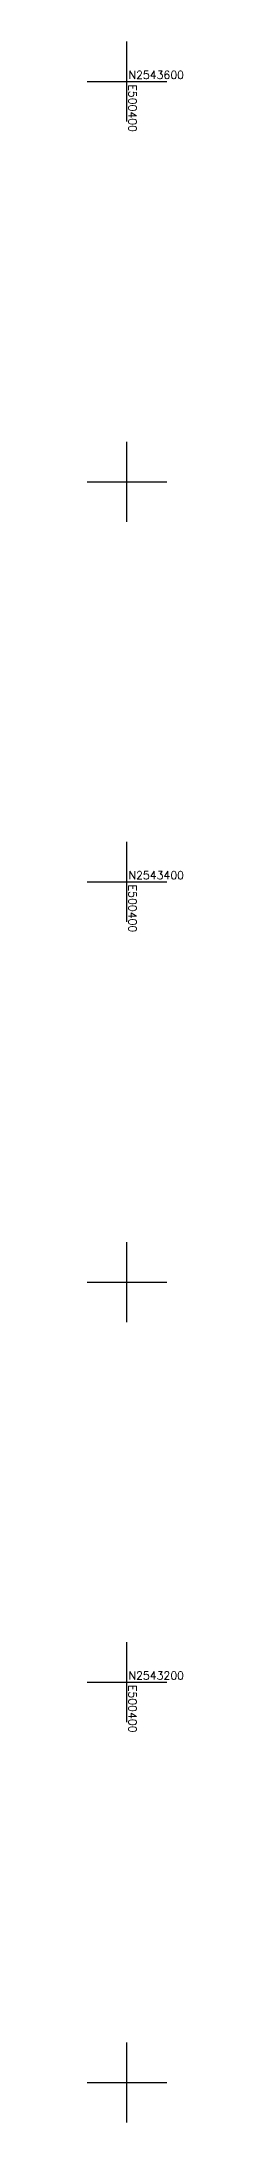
# Model space of a CAD drawing. Header units: inches. Extents: x 499362 to 502582, y 2541888 to 2545349.
# Drawn here: x 500390 to 500414, y 2543090 to 2543610 of the extents above; entities that cross this region are included whole.
import ezdxf

# ---------------------------------------------------------------- set-up
doc = ezdxf.new("R2010")
doc.units = ezdxf.units.IN
doc.layers.add('坐标网', color=2, linetype='Continuous')
doc.styles.add('GTF_XW', font='simplex1.shx', dxfattribs={"width": 0.7, "bigfont": 'hztxt.shx'})

msp = doc.modelspace()

# ---------------------------------------------------------------- linework, layer by layer
at = {"layer": '坐标网'}
for p, q in [((500400, 2543590), (500400, 2543610)), ((500390, 2543600), (500410, 2543600)), ((500400, 2543490), (500400, 2543510)), ((500390, 2543500), (500410, 2543500)), ((500400, 2543390), (500400, 2543410)), ((500390, 2543400), (500410, 2543400)), ((500400, 2543290), (500400, 2543310)), ((500390, 2543300), (500410, 2543300)), ((500400, 2543190), (500400, 2543210)), ((500390, 2543200), (500410, 2543200)), ((500400, 2543090), (500400, 2543110)), ((500390, 2543100), (500410, 2543100))]:
    msp.add_line(p, q, dxfattribs=at)

# ---------------------------------------------------------------- texts
at = {"layer": '坐标网', "style": 'GTF_XW'}
for s, p in [('N2543600', (500400.4, 2543600.67)), ('N2543400', (500400.4, 2543400.67)), ('N2543200', (500400.4, 2543200.67))]:
    msp.add_text(s, height=2, dxfattribs=at).set_placement(p)
for p in [(500400.4, 2543599.33), (500400.4, 2543399.33), (500400.4, 2543199.33)]:
    msp.add_text('E500400', height=2, rotation=270, dxfattribs=at).set_placement(p)

doc.saveas('drawing.dxf')
